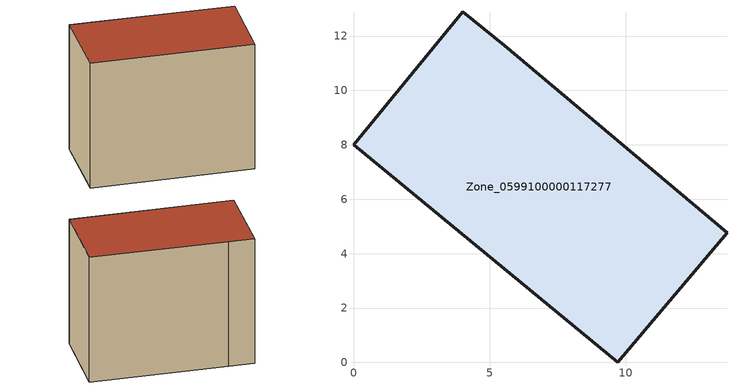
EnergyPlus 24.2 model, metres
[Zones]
Zone_0599100000117277
 floor ground (C_G): 9.72,0 0,8 4.02,12.9 5.56,11.64 13.73,4.77 z0
 wall outside (C_F): 0,8 9.72,0 13.73,4.77 5.56,11.64 4.02,12.9 0,8 z0:10.47
 roof outside (C_R): 13.73,4.77 5.56,11.64 4.02,12.9 0,8 9.72,0 z10.47
[BUILDING]
Pand.0599100000117277: North Axis=0; Terrain=City; Loads Convergence Tolerance Value=0.04; Temperature Convergence Tolerance Value=0.4; Solar Distribution=FullExterior; Maximum Number of Warmup Days=25; Minimum Number of Warmup Days=1
[Site:Location]
Rotterdam.The.Hague.AP_ZH_NLD Design_Conditions: Latitude=51.96; Longitude=4.45; Time Zone=1; Elevation=-4.5
[SITE:GROUNDTEMPERATURE:BUILDINGSURFACE]
18, 18, 18, 18, 18, 18, 18, 18, 18, 18, 18, 18
[MATERIAL] Thermal Absorptance=0.9; Solar Absorptance=0.7; Visible Absorptance=0.7
Name | Roughness | Thickness | Conductivity | Density | Specific Heat
G.TC.1946 | MediumSmooth | 0.15 | 1 | 540 | 1210
F.TC.1946 | Rough | 0.3 | 0.857143 | 1920 | 840
R.TC.1946 | MediumRough | 0.2 | 0.909091 | 1500 | 1000
[CONSTRUCTION]
C_G: G.TC.1946
C_F: F.TC.1946
C_R: R.TC.1946
[ZONE]
Zone_0599100000117277: Type=1; Multiplier=1; Ceiling Height=Autocalculate; Volume=Autocalculate; Floor Area=autocalculate; Part of Total Floor Area=Yes
[ZONEINFILTRATION:DESIGNFLOWRATE]
Infil_Zone_0599100000117277: Zone or ZoneList or Space or SpaceList=Zone_0599100000117277; Schedule=AlwaysOn; Design Flow Rate Calculation Method=Flow/Area; Flow Rate per Floor Area=0.003; Constant Term Coefficient=1; Temperature Term Coefficient=0; Velocity Term Coefficient=0; Velocity Squared Term Coefficient=0
[HVACTEMPLATE:ZONE:IDEALLOADSAIRSYSTEM]
Zone_0599100000117277: Maximum Heating Supply Air Temperature=50; Minimum Cooling Supply Air Temperature=13; Maximum Heating Supply Air Humidity Ratio=0.0156; Minimum Cooling Supply Air Humidity Ratio=0.0077; Heating Limit=NoLimit; Cooling Limit=NoLimit; Dehumidification Control Type=ConstantSensibleHeatRatio; Cooling Sensible Heat Ratio=0.7; Dehumidification Setpoint=60; Humidification Control Type=None; Humidification Setpoint=30; Outdoor Air Method=None; Outdoor Air Flow Rate per Person=0.00944; Outdoor Air Flow Rate per Zone Floor Area=0; Outdoor Air Flow Rate per Zone=0; Demand Controlled Ventilation Type=None; Outdoor Air Economizer Type=NoEconomizer; Heat Recovery Type=None; Sensible Heat Recovery Effectiveness=0.7; Latent Heat Recovery Effectiveness=0.65
[ZONECONTROL:THERMOSTAT]
ThermostatControl_Zone_0599100000117277: Zone or ZoneList=Zone_0599100000117277; Control Type Schedule=DualSetpointControlType; Control 1=Thermostat_Zone_0599100000117277; Temperature Difference Between Cutout And Setpoint=0
[THERMOSTATSETPOINT:DUALSETPOINT]
Thermostat_Zone_0599100000117277: Heating Setpoint Temperature Schedule=HeatingSetpoint_Zone_0599100000117277; Cooling Setpoint Temperature Schedule=CoolingSetpoint_Zone_0599100000117277
[SCHEDULE:COMPACT]
HeatingSetpoint_Zone_0599100000117277: Through: 12/31, For: AllDays, Until: 24:00, 21
CoolingSetpoint_Zone_0599100000117277: Through: 12/31, For: AllDays, Until: 24:00, 24
DualSetpointControlType: Through: 12/31, For: AllDays, Until: 24:00, 4
AlwaysOn: Through: 12/31, For: AllDays, Until: 24:00, 1
